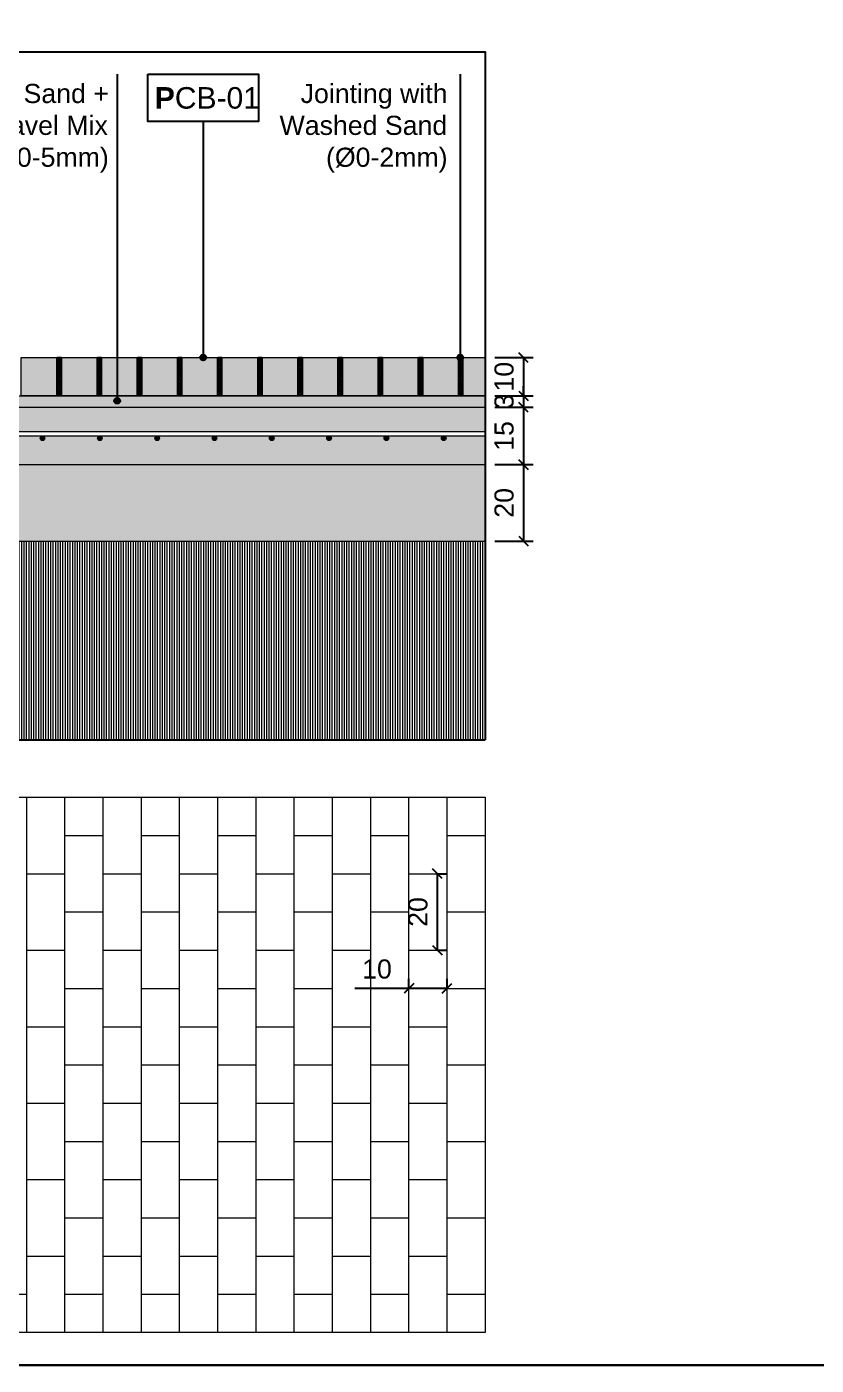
# Model space of a CAD drawing. Header units: metres. Extents: x -325 to 301, y -147 to 149.
# Drawn here: x 233.349 to 235.415, y 123.457 to 126.957 of the extents above; entities that cross this region are included whole.
import ezdxf

# ---------------------------------------------------------------- set-up
doc = ezdxf.new("R2010")
doc.units = ezdxf.units.M
doc.layers.get('Defpoints').update_dxf_attribs({"lineweight": 13})
doc.layers.add('-aux', color=50, linetype='Continuous', plot=False)
doc.layers.add('02-L-AUX', color=2, linetype='Continuous', plot=False)
doc.layers.add('0-TX-1_25', color=7, linetype='Continuous', true_color=0x3f4f7f)
doc.layers.add('EIT_3 TR sorra', color=7, linetype='Continuous', true_color=0xd8ceb0)
for name, color, linetype, lineweight, true_color in [('02-L-Joints-Paviment_07_Precast Concrete Blocks', 7, 'Continuous', 5, 0x999999), ('03-TR-Paviment_07_Precast Concrete Blocks', 7, 'Continuous', 5, 0xe7ddd0), ('3-TR tot_u', 7, 'Continuous', 5, 0x787878)]:
    doc.layers.add(name, color=color, linetype=linetype, lineweight=lineweight, true_color=true_color)
for name, color, linetype, lineweight in [('1-CM', 7, 'Continuous', 0), ('2-L-secció', 1, 'Continuous', 0), ('2-metall', 5, 'Continuous', 0), ('3-TR Seleccionat', 44, 'Continuous', 0), ('3-TR Tot-u', 37, 'Continuous', 0)]:
    doc.layers.add(name, color=color, linetype=linetype, lineweight=lineweight)
doc.layers.add('A-KEYPLAN_HATCH', color=7, linetype='Continuous')
doc.layers.add('A_TEXT_2', color=7, linetype='Continuous')
doc.styles.get("Standard").update_dxf_attribs({"font": 'arial.ttf'})
doc.dimstyles.new('ISO-25', dxfattribs={"dimtxt": 0.1, "dimasz": 0.1, "dimexe": 0.1, "dimexo": 0.1, "dimgap": 0.1, "dimtad": 1, "dimdec": 0, "dimlfac": 100, "dimzin": 9, "dimtxsty": 'Standard', "dimblk": 'OBLIQUE', "dimcen": 0.1, "dimadec": 0, "dimazin": 0, "dimtfac": 1, "dimtdec": 0, "dimtmove": 0, "dimatfit": 3, "dimldrblk": 'OBLIQUE', "dimfxl": 1, "dimarcsym": 0})

# ---------------------------------------------------------------- blocks, each defined once
blk = doc.blocks.new('_Oblique')
at = {"color": 0, "lineweight": -2}
blk.add_line((-0.5, -0.5), (0.5, 0.5), dxfattribs=at)
blk = doc.blocks.new('*D734')
at = {"layer": '0-TX-1_25', "color": 0, "lineweight": -2, "transparency": 16777216}
for p, q in [((234.5741, 126.0922), (234.6739, 126.0922)), ((234.6489, 126.0922), (234.6489, 125.9922)), ((234.5741, 125.9922), (234.6739, 125.9922))]:
    blk.add_line(p, q, dxfattribs=at)
at = {"layer": 'Defpoints', "color": 0, "transparency": 16777216}
for p in [(234.5491, 126.0922), (234.5491, 125.9922), (234.6489, 125.9922)]:
    blk.add_point(p, dxfattribs=at)
at = {"layer": '0-TX-1_25', "color": 0, "lineweight": -2, "transparency": 16777216, "xscale": 0.025, "yscale": 0.025, "zscale": 0.025}
for p, rotation in [((234.6489, 126.0922), 90), ((234.6489, 125.9922), 270)]:
    blk.add_blockref('_Oblique', p, dxfattribs=dict(at, rotation=rotation))
at = {"layer": '0-TX-1_25', "color": 0, "transparency": 16777216, "insert": (234.5984, 126.0422), "char_height": 0.05, "attachment_point": 5, "rotation": 90}
blk.add_mtext('10', dxfattribs=at)
blk = doc.blocks.new('*D735')
at = {"layer": '0-TX-1_25', "color": 0, "lineweight": -2, "transparency": 16777216}
for p, q in [((234.5741, 125.8122), (234.6739, 125.8122)), ((234.6489, 125.8122), (234.6489, 125.6122)), ((234.5741, 125.6122), (234.6739, 125.6122))]:
    blk.add_line(p, q, dxfattribs=at)
at = {"layer": 'Defpoints', "color": 0, "transparency": 16777216}
for p in [(234.5491, 125.8122), (234.5491, 125.6122), (234.6489, 125.6122)]:
    blk.add_point(p, dxfattribs=at)
at = {"layer": '0-TX-1_25', "color": 0, "lineweight": -2, "transparency": 16777216, "xscale": 0.025, "yscale": 0.025, "zscale": 0.025}
for p, rotation in [((234.6489, 125.8122), 90), ((234.6489, 125.6122), 270)]:
    blk.add_blockref('_Oblique', p, dxfattribs=dict(at, rotation=rotation))
at = {"layer": '0-TX-1_25', "color": 0, "transparency": 16777216, "insert": (234.5984, 125.7122), "char_height": 0.05, "attachment_point": 5, "rotation": 90}
blk.add_mtext('20', dxfattribs=at)
blk = doc.blocks.new('*D736')
at = {"layer": '0-TX-1_25', "color": 0, "lineweight": -2, "transparency": 16777216}
for p, q in [((234.5741, 125.9622), (234.6739, 125.9622)), ((234.6489, 125.9622), (234.6489, 125.8122)), ((234.5741, 125.8122), (234.6739, 125.8122))]:
    blk.add_line(p, q, dxfattribs=at)
at = {"layer": 'Defpoints', "color": 0, "transparency": 16777216}
for p in [(234.5491, 125.9622), (234.5491, 125.8122), (234.6489, 125.8122)]:
    blk.add_point(p, dxfattribs=at)
at = {"layer": '0-TX-1_25', "color": 0, "lineweight": -2, "transparency": 16777216, "xscale": 0.025, "yscale": 0.025, "zscale": 0.025}
for p, rotation in [((234.6489, 125.9622), 90), ((234.6489, 125.8122), 270)]:
    blk.add_blockref('_Oblique', p, dxfattribs=dict(at, rotation=rotation))
at = {"layer": '0-TX-1_25', "color": 0, "transparency": 16777216, "insert": (234.5984, 125.8872), "char_height": 0.05, "attachment_point": 5, "rotation": 90}
blk.add_mtext('15', dxfattribs=at)
blk = doc.blocks.new('*D737')
at = {"layer": '0-TX-1_25', "color": 0, "lineweight": -2, "transparency": 16777216}
for p, q in [((234.5741, 125.9922), (234.6739, 125.9922)), ((234.6489, 125.9922), (234.6489, 126.0172)), ((234.6489, 125.9922), (234.6489, 125.9622)), ((234.5741, 125.9622), (234.6739, 125.9622)), ((234.6489, 125.9622), (234.6489, 125.9372))]:
    blk.add_line(p, q, dxfattribs=at)
at = {"layer": 'Defpoints', "color": 0, "transparency": 16777216}
for p in [(234.5491, 125.9922), (234.5491, 125.9622), (234.6489, 125.9622)]:
    blk.add_point(p, dxfattribs=at)
at = {"layer": '0-TX-1_25', "color": 0, "lineweight": -2, "transparency": 16777216, "xscale": 0.025, "yscale": 0.025, "zscale": 0.025}
for p, rotation in [((234.6489, 125.9922), 270), ((234.6489, 125.9622), 90)]:
    blk.add_blockref('_Oblique', p, dxfattribs=dict(at, rotation=rotation))
at = {"layer": '0-TX-1_25', "color": 0, "transparency": 16777216, "insert": (234.5984, 125.9772), "char_height": 0.05, "attachment_point": 5, "rotation": 90}
blk.add_mtext('3', dxfattribs=at)
blk = doc.blocks.new('POINT')
at = {"layer": '0-TX-1_25'}
h = blk.add_hatch(dxfattribs=at)
h.set_pattern_fill('ANGLE', color=256)
h.set_pattern_definition([(0, (-83.747, -12.726), (0, 6.985), [5.08, -1.905]), (90, (-83.747, -12.726), (-6.985, 4e-16), [5.08, -1.905])])
edge = h.paths.add_edge_path()
edge.add_arc((0, 0), 0.0075, 0, 360)
h = blk.add_hatch(color=256, dxfattribs=at)
h.dxf.hatch_style = 1
edge = h.paths.add_edge_path()
edge.add_arc((0, 0), 0.0075, 0, 360)
blk.add_circle((0, 0), 0.0075, dxfattribs=at)
blk = doc.blocks.new('*D738')
at = {"layer": '0-TX-1_25', "color": 0, "lineweight": -2, "transparency": 16777216}
for p, q in [((234.4235, 124.7422), (234.4485, 124.7422)), ((234.4235, 124.7422), (234.4235, 124.5422)), ((234.4235, 124.5422), (234.4485, 124.5422))]:
    blk.add_line(p, q, dxfattribs=at)
at = {"layer": 'Defpoints', "color": 0, "transparency": 16777216}
for p in [(234.4235, 124.7422), (234.4235, 124.5422), (234.4235, 124.5422)]:
    blk.add_point(p, dxfattribs=at)
at = {"layer": '0-TX-1_25', "color": 0, "lineweight": -2, "transparency": 16777216, "xscale": 0.025, "yscale": 0.025, "zscale": 0.025}
for p, rotation in [((234.4235, 124.7422), 90), ((234.4235, 124.5422), 270)]:
    blk.add_blockref('_Oblique', p, dxfattribs=dict(at, rotation=rotation))
at = {"layer": '0-TX-1_25', "color": 0, "transparency": 16777216, "insert": (234.3729, 124.6422), "char_height": 0.05, "attachment_point": 5, "rotation": 90}
blk.add_mtext('20', dxfattribs=at)
blk = doc.blocks.new('*D739')
at = {"layer": '0-TX-1_25', "color": 0, "lineweight": -2, "transparency": 16777216}
for p, q in [((234.3491, 124.4422), (234.3491, 124.4672)), ((234.4491, 124.4422), (234.4491, 124.4672)), ((234.3491, 124.4422), (234.2074, 124.4422)), ((234.4491, 124.4422), (234.3491, 124.4422))]:
    blk.add_line(p, q, dxfattribs=at)
at = {"layer": 'Defpoints', "color": 0, "transparency": 16777216}
for p in [(234.3491, 124.4422), (234.3491, 124.4422), (234.4491, 124.4422)]:
    blk.add_point(p, dxfattribs=at)
at = {"layer": '0-TX-1_25', "color": 0, "lineweight": -2, "transparency": 16777216, "xscale": 0.025, "yscale": 0.025, "zscale": 0.025, "rotation": 180}
blk.add_blockref('_Oblique', (234.3491, 124.4422), dxfattribs=at)
at = {"layer": '0-TX-1_25', "color": 0, "lineweight": -2, "transparency": 16777216, "xscale": 0.025, "yscale": 0.025, "zscale": 0.025}
blk.add_blockref('_Oblique', (234.4491, 124.4422), dxfattribs=at)
at = {"layer": '0-TX-1_25', "color": 0, "transparency": 16777216, "insert": (234.2657, 124.4927), "char_height": 0.05, "attachment_point": 5}
blk.add_mtext('10', dxfattribs=at)
blk = doc.blocks.new('hatch keyplan 2')
at = {"layer": 'A-KEYPLAN_HATCH'}
blk.add_lwpolyline([(0, 0.00548), (0.01287, 0.00548), (0.01287, 0), (0, 0)], close=True, dxfattribs=at)
blk = doc.blocks.new('hatch keyplan')
at = {"layer": 'A-KEYPLAN_HATCH'}
blk.add_blockref('hatch keyplan 2', (1.43058, 0.85215), dxfattribs=at)
blk = doc.blocks.new('PCB02')
at = {"layer": 'A-KEYPLAN_HATCH'}
blk.add_blockref('hatch keyplan', (-1.42958, -0.85215), dxfattribs=at)
at = {"layer": 'A_TEXT_2', "insert": (0.0002, 0.00398), "char_height": 0.0025, "attachment_point": 1}
blk.add_mtext_dynamic_manual_height_columns('\\pi0.00161;{\\fArial|b1|i0|c0|p34;P}CB-01', width=0.0145619, gutter_width=0.015, heights=[0], dxfattribs=at)
blk = doc.blocks.new('*U2855')
at = {"layer": '2-metall'}
blk.add_circle((0.0412, -0.006), 0.006, dxfattribs=at)
blk = doc.blocks.new('*U2856')
at = {"layer": '2-metall', "color": 0, "linetype": 'ByBlock', "lineweight": -2, "transparency": 16777216}
for p in [(231.5491, 125.8872), (231.6991, 125.8872), (231.8491, 125.8872), (231.9991, 125.8872), (232.1491, 125.8872), (232.2991, 125.8872), (232.4491, 125.8872), (232.5991, 125.8872), (232.7491, 125.8872), (232.8991, 125.8872), (233.0491, 125.8872), (233.1991, 125.8872), (233.3491, 125.8872), (233.4991, 125.8872), (233.6491, 125.8872), (233.7991, 125.8872), (233.9491, 125.8872), (234.0991, 125.8872), (234.2491, 125.8872), (234.3991, 125.8872)]:
    blk.add_blockref('*U2855', p, dxfattribs=at)

msp = doc.modelspace()

# ---------------------------------------------------------------- hatches: boundary and pattern name
at = {"layer": '03-TR-Paviment_07_Precast Concrete Blocks'}
h = msp.add_hatch(color=256, dxfattribs=at)
h.dxf.hatch_style = 1
h.paths.add_polyline_path([(233.3341, 126.0922), (233.4291, 126.0922), (233.4291, 125.9922), (233.3341, 125.9922)])
h = msp.add_hatch(color=256, dxfattribs=at)
h.dxf.hatch_style = 1
h.paths.add_polyline_path([(233.4391, 126.0922), (233.5341, 126.0922), (233.5341, 125.9922), (233.4391, 125.9922)])
h = msp.add_hatch(color=256, dxfattribs=at)
h.dxf.hatch_style = 1
h.paths.add_polyline_path([(233.5441, 126.0922), (233.6391, 126.0922), (233.6391, 125.9922), (233.5441, 125.9922)])
h = msp.add_hatch(color=256, dxfattribs=at)
h.dxf.hatch_style = 1
h.paths.add_polyline_path([(233.6491, 126.0922), (233.7441, 126.0922), (233.7441, 125.9922), (233.6491, 125.9922)])
h = msp.add_hatch(color=256, dxfattribs=at)
h.dxf.hatch_style = 1
h.paths.add_polyline_path([(233.7541, 126.0922), (233.8491, 126.0922), (233.8491, 125.9922), (233.7541, 125.9922)])
h = msp.add_hatch(color=256, dxfattribs=at)
h.dxf.hatch_style = 1
h.paths.add_polyline_path([(233.8594, 126.0922), (233.9544, 126.0922), (233.9544, 125.9922), (233.8594, 125.9922)])
h = msp.add_hatch(color=256, dxfattribs=at)
h.dxf.hatch_style = 1
h.paths.add_polyline_path([(233.9644, 126.0922), (234.0594, 126.0922), (234.0594, 125.9922), (233.9644, 125.9922)])
h = msp.add_hatch(color=256, dxfattribs=at)
h.dxf.hatch_style = 1
h.paths.add_polyline_path([(234.0694, 126.0922), (234.1644, 126.0922), (234.1644, 125.9922), (234.0694, 125.9922)])
h = msp.add_hatch(color=256, dxfattribs=at)
h.dxf.hatch_style = 1
h.paths.add_polyline_path([(234.1744, 126.0922), (234.2694, 126.0922), (234.2694, 125.9922), (234.1744, 125.9922)])
h = msp.add_hatch(color=256, dxfattribs=at)
h.dxf.hatch_style = 1
h.paths.add_polyline_path([(234.2794, 126.0922), (234.3744, 126.0922), (234.3744, 125.9922), (234.2794, 125.9922)])
h = msp.add_hatch(color=256, dxfattribs=at)
h.dxf.hatch_style = 1
h.paths.add_polyline_path([(234.3844, 126.0922), (234.4794, 126.0922), (234.4794, 125.9922), (234.3844, 125.9922)])
h = msp.add_hatch(color=256, dxfattribs=at)
h.dxf.hatch_style = 1
h.paths.add_polyline_path([(234.4894, 126.0922), (234.5491, 126.0922), (234.5491, 125.9922), (234.4894, 125.9922)])
at = {"layer": '2-metall'}
h = msp.add_hatch(color=256, dxfattribs=at)
h.dxf.hatch_style = 1
edge = h.paths.add_edge_path()
edge.add_arc((231.5903, 125.8812), 0.006, 0, 360)
edge = h.paths.add_edge_path()
edge.add_arc((231.7403, 125.8812), 0.006, 0, 360)
edge = h.paths.add_edge_path()
edge.add_arc((231.8903, 125.8812), 0.006, 0, 360)
edge = h.paths.add_edge_path()
edge.add_arc((232.0403, 125.8812), 0.006, 0, 360)
edge = h.paths.add_edge_path()
edge.add_arc((232.1903, 125.8812), 0.006, 0, 360)
edge = h.paths.add_edge_path()
edge.add_arc((232.3403, 125.8812), 0.006, 0, 360)
edge = h.paths.add_edge_path()
edge.add_arc((232.4903, 125.8812), 0.006, 0, 360)
edge = h.paths.add_edge_path()
edge.add_arc((232.6403, 125.8812), 0.006, 0, 360)
edge = h.paths.add_edge_path()
edge.add_arc((232.7903, 125.8812), 0.006, 0, 360)
edge = h.paths.add_edge_path()
edge.add_arc((232.9403, 125.8812), 0.006, 0, 360)
edge = h.paths.add_edge_path()
edge.add_arc((233.0903, 125.8812), 0.006, 0, 360)
edge = h.paths.add_edge_path()
edge.add_arc((233.2403, 125.8812), 0.006, 0, 360)
edge = h.paths.add_edge_path()
edge.add_arc((233.3903, 125.8812), 0.006, 0, 360)
edge = h.paths.add_edge_path()
edge.add_arc((233.5403, 125.8812), 0.006, 0, 360)
edge = h.paths.add_edge_path()
edge.add_arc((233.6903, 125.8812), 0.006, 0, 360)
edge = h.paths.add_edge_path()
edge.add_arc((233.8403, 125.8812), 0.006, 0, 360)
edge = h.paths.add_edge_path()
edge.add_arc((233.9903, 125.8812), 0.006, 0, 360)
edge = h.paths.add_edge_path()
edge.add_arc((234.1403, 125.8812), 0.006, 0, 360)
edge = h.paths.add_edge_path()
edge.add_arc((234.2903, 125.8812), 0.006, 0, 360)
edge = h.paths.add_edge_path()
edge.add_arc((234.4403, 125.8812), 0.006, 0, 360)
h = msp.add_hatch(color=256, dxfattribs=at)
h.dxf.hatch_style = 1
edge = h.paths.add_edge_path()
edge.add_arc((233.3903, 125.8812), 0.006, 0, 360)
h = msp.add_hatch(color=256, dxfattribs=at)
h.dxf.hatch_style = 1
edge = h.paths.add_edge_path()
edge.add_arc((233.5403, 125.8812), 0.006, 0, 360)
h = msp.add_hatch(color=256, dxfattribs=at)
h.dxf.hatch_style = 1
edge = h.paths.add_edge_path()
edge.add_arc((233.6903, 125.8812), 0.006, 0, 360)
h = msp.add_hatch(color=256, dxfattribs=at)
h.dxf.hatch_style = 1
edge = h.paths.add_edge_path()
edge.add_arc((233.8403, 125.8812), 0.006, 0, 360)
h = msp.add_hatch(color=256, dxfattribs=at)
h.dxf.hatch_style = 1
edge = h.paths.add_edge_path()
edge.add_arc((233.9903, 125.8812), 0.006, 0, 360)
h = msp.add_hatch(color=256, dxfattribs=at)
h.dxf.hatch_style = 1
edge = h.paths.add_edge_path()
edge.add_arc((234.1403, 125.8812), 0.006, 0, 360)
h = msp.add_hatch(color=256, dxfattribs=at)
h.dxf.hatch_style = 1
edge = h.paths.add_edge_path()
edge.add_arc((234.2903, 125.8812), 0.006, 0, 360)
h = msp.add_hatch(color=256, dxfattribs=at)
h.dxf.hatch_style = 1
edge = h.paths.add_edge_path()
edge.add_arc((234.4403, 125.8812), 0.006, 0, 360)
at = {"layer": '3-TR Seleccionat'}
h = msp.add_hatch(dxfattribs=at)
h.set_pattern_fill('ANSI31', color=256, scale=0.002, angle=225, style=0)
h.set_pattern_definition([(270, (60, -4.959445), (0.00635, -1e-18), [])])
h.paths.add_polyline_path([(231.5491, 125.0922), (234.5491, 125.0922), (234.5491, 125.6122), (231.5491, 125.6122)])
at = {"layer": '3-TR Tot-u'}
h = msp.add_hatch(dxfattribs=at)
h.set_pattern_fill('EARTH', color=256, scale=0.005, style=0)
h.set_pattern_definition([(0, (50, -5.089445), (0.03175, 0.03175), [0.03175, -0.03175]), (0, (50, -5.07754), (0.03175, 0.03175), [0.03175, -0.03175]), (0, (50, -5.065633), (0.03175, 0.03175), [0.03175, -0.03175]), (90, (50.00397, -5.061664), (-0.03175, 0.03175), [0.03175, -0.03175]), (90, (50.015875, -5.061664), (-0.03175, 0.03175), [0.03175, -0.03175]), (90, (50.02778, -5.061664), (-0.03175, 0.03175), [0.03175, -0.03175])])
h.paths.add_polyline_path([(234.5491, 125.8122), (231.5491, 125.8122), (231.5491, 125.6122), (234.5491, 125.6122)])
at = {"layer": '3-TR tot_u'}
h = msp.add_hatch(dxfattribs=at)
h.set_pattern_fill('AR-CONC', color=256, scale=0.0002, angle=90.2664)
h.set_pattern_definition([(140.266414, (197.234448, 58.243174), (0.003018359, 0.036451363), [0.00381, -0.04191]), (85.266414, (197.234448, 58.243174), (-0.038178181, -0.007226283), [0.003048, -0.033528117]), (190.71786, (197.2347, 58.246212), (-0.035159821, 0.02922508), [0.003238002, -0.035618049]), (136.450614, (197.22429, 58.243127), (0.008156283, 0.05425432), [0.005715, -0.062865]), (186.90197, (197.22497, 58.24765), (-0.049705466, 0.047250218), [0.004857005, -0.05342712]), (81.450565, (197.22429, 58.243127), (-0.049705466, 0.047250218), [0.004571993, -0.050291946]), (111.266414, (197.226804, 58.24822), (0.020311824, 0.030417653), [0.00381, -0.04191]), (56.266414, (197.226804, 58.24822), (-0.036894668, 0.012188985), [0.003048, -0.033528]), (161.71786, (197.228497, 58.250754), (-0.016582845, 0.042606638), [0.003238002, -0.035617988]), (127.766414, (197.234448, 58.243174), (-0.0169136972, 0.0005390813), [0, -0.0331216, 0, -0.034036, 0, -0.033655]), (97.766414, (197.234448, 58.243174), (-0.020098038, 0.0132706243), [0, -0.0194056, 0, -0.0323596, 0, -0.012827]), (57.766414, (197.2345, 58.231846), (0.0010196429, 0.0271231534), [0, -0.0127, 0, -0.039624, 0, -0.052578]), (47.766414, (197.234524, 58.226766), (-0.005222997, 0.0296018704), [0, -0.01651, 0, -0.0263144, 0, -0.037338])])
h.paths.add_polyline_path([(234.5491, 125.8872), (231.5491, 125.8872), (231.5491, 125.8122), (231.5621, 125.8122), (234.5491, 125.8122)])
h.paths.add_polyline_path([(231.5491, 125.8992), (234.5491, 125.8992), (234.5491, 125.9622), (231.5491, 125.9622)])
at = {"layer": 'EIT_3 TR sorra'}
h = msp.add_hatch(dxfattribs=at)
h.set_pattern_fill('ANSI36', color=256, scale=0.001075, angle=-0.5853, style=0, double=1)
h.set_pattern_definition([(44.4146932, (-1.0503225, 0.0001137), (0.001877787426, 0.0066181336), [0.0085328125, -0.0017065625, 0, -0.0017065625])])
h.paths.add_polyline_path([(233.4291, 126.0923), (233.4391, 126.0923), (233.4391, 125.9923), (233.4291, 125.9923)])
h = msp.add_hatch(dxfattribs=at)
h.set_pattern_fill('ANSI36', color=256, scale=0.001075, angle=-0.5853, style=0, double=1)
h.set_pattern_definition([(44.4146932, (-0.9453225, 6e-09), (0.001877787426, 0.0066181336), [0.0085328125, -0.0017065625, 0, -0.0017065625])])
h.paths.add_polyline_path([(233.5341, 126.0922), (233.5441, 126.0922), (233.5441, 125.9922), (233.5341, 125.9922)])
h = msp.add_hatch(dxfattribs=at)
h.set_pattern_fill('ANSI36', color=256, scale=0.001075, angle=-0.5853, style=0, double=1)
h.set_pattern_definition([(44.4146932, (-0.8403225, 5e-09), (0.001877787426, 0.0066181336), [0.0085328125, -0.0017065625, 0, -0.0017065625])])
h.paths.add_polyline_path([(233.6391, 126.0922), (233.6491, 126.0922), (233.6491, 125.9922), (233.6391, 125.9922)])
h = msp.add_hatch(dxfattribs=at)
h.set_pattern_fill('ANSI36', color=256, scale=0.001075, angle=-0.5853, style=0, double=1)
h.set_pattern_definition([(44.4146932, (-0.7353225, 5e-09), (0.001877787426, 0.0066181336), [0.0085328125, -0.0017065625, 0, -0.0017065625])])
h.paths.add_polyline_path([(233.7441, 126.0922), (233.7541, 126.0922), (233.7541, 125.9922), (233.7441, 125.9922)])
h = msp.add_hatch(dxfattribs=at)
h.set_pattern_fill('ANSI36', color=256, scale=0.001075, angle=-0.5853, style=0, double=1)
h.set_pattern_definition([(44.4146932, (-0.6303225, 0.0001136), (0.001877787426, 0.0066181336), [0.0085328125, -0.0017065625, 0, -0.0017065625])])
h.paths.add_polyline_path([(233.8491, 126.0923), (233.8591, 126.0923), (233.8591, 125.9923), (233.8491, 125.9923)])
h = msp.add_hatch(dxfattribs=at)
h.set_pattern_fill('ANSI36', color=256, scale=0.001075, angle=-0.5853, style=0, double=1)
h.set_pattern_definition([(44.4146932, (-0.525, 3e-09), (0.001877787426, 0.0066181336), [0.0085328125, -0.0017065625, 0, -0.0017065625])])
h.paths.add_polyline_path([(233.9544, 126.0922), (233.9644, 126.0922), (233.9644, 125.9922), (233.9544, 125.9922)])
h = msp.add_hatch(dxfattribs=at)
h.set_pattern_fill('ANSI36', color=256, scale=0.001075, angle=-0.5853, style=0, double=1)
h.set_pattern_definition([(44.4146932, (-0.42, 3e-09), (0.001877787426, 0.0066181336), [0.0085328125, -0.0017065625, 0, -0.0017065625])])
h.paths.add_polyline_path([(234.0594, 126.0922), (234.0694, 126.0922), (234.0694, 125.9922), (234.0594, 125.9922)])
h = msp.add_hatch(dxfattribs=at)
h.set_pattern_fill('ANSI36', color=256, scale=0.001075, angle=-0.5853, style=0, double=1)
h.set_pattern_definition([(44.4146932, (-0.315, 0.0001137), (0.001877787426, 0.0066181336), [0.0085328125, -0.0017065625, 0, -0.0017065625])])
h.paths.add_polyline_path([(234.1644, 126.0923), (234.1744, 126.0923), (234.1744, 125.9923), (234.1644, 125.9923)])
h = msp.add_hatch(dxfattribs=at)
h.set_pattern_fill('ANSI36', color=256, scale=0.001075, angle=-0.5853, style=0, double=1)
h.set_pattern_definition([(44.4146932, (-0.21, 1e-09), (0.001877787426, 0.0066181336), [0.0085328125, -0.0017065625, 0, -0.0017065625])])
h.paths.add_polyline_path([(234.2694, 126.0922), (234.2794, 126.0922), (234.2794, 125.9922), (234.2694, 125.9922)])
h = msp.add_hatch(dxfattribs=at)
h.set_pattern_fill('ANSI36', color=256, scale=0.001075, angle=-0.5853, style=0, double=1)
h.set_pattern_definition([(44.4146932, (-0.105, 7e-10), (0.001877787426, 0.0066181336), [0.0085328125, -0.0017065625, 0, -0.0017065625])])
h.paths.add_polyline_path([(234.3744, 126.0922), (234.3844, 126.0922), (234.3844, 125.9922), (234.3744, 125.9922)])
h = msp.add_hatch(dxfattribs=at)
h.set_pattern_fill('ANSI36', color=256, scale=0.001075, angle=-0.585307, style=0, double=1)
h.paths.add_polyline_path([(234.4794, 126.0922), (234.4894, 126.0922), (234.4894, 125.9922), (234.4794, 125.9922)])
h = msp.add_hatch(dxfattribs=at)
h.set_pattern_fill('ANSI36', color=256, scale=0.001075, angle=-0.5853, style=0, double=1)
h.set_pattern_definition([(44.4146932, (20, -4.9594452), (0.001877787426, 0.0066181336), [0.0085328125, -0.0017065625, 0, -0.0017065625])])
h.paths.add_polyline_path([(231.5491, 125.9922), (234.5491, 125.9922), (234.5491, 125.9622), (231.5491, 125.9622)])

# ---------------------------------------------------------------- linework, layer by layer
at = {"layer": '-aux'}
for points in [[(160.9223, 133.4567), (290.9223, 133.4567), (290.9223, 123.4567), (160.9223, 123.4567)], [(230.9223, 123.4567), (240.9223, 123.4567), (240.9223, 113.4567), (230.9223, 113.4567)]]:
    msp.add_lwpolyline(points, close=True, dxfattribs=at)
for points in [[(231.5491, 125.0922), (231.5491, 126.8922), (234.5491, 126.8922), (234.5491, 125.0922)], [(231.5491, 125.0922), (234.5491, 125.0922)]]:
    msp.add_lwpolyline(points, dxfattribs=at)
at = {"layer": '0-TX-1_25'}
for points in [[(233.5857, 126.8332), (233.5857, 125.9793)], [(234.4837, 126.8332), (234.4837, 126.0925)], [(233.8108, 126.71), (233.8108, 126.0922)]]:
    msp.add_lwpolyline(points, dxfattribs=at)
at = {"layer": '02-L-AUX'}
for points in [[(233.4291, 126.0923), (233.4391, 126.0923), (233.4391, 125.9923), (233.4291, 125.9923)], [(233.5341, 126.0922), (233.5441, 126.0922), (233.5441, 125.9922), (233.5341, 125.9922)], [(233.6391, 126.0922), (233.6491, 126.0922), (233.6491, 125.9922), (233.6391, 125.9922)], [(233.7441, 126.0922), (233.7541, 126.0922), (233.7541, 125.9922), (233.7441, 125.9922)], [(233.8491, 126.0923), (233.8591, 126.0923), (233.8591, 125.9923), (233.8491, 125.9923)], [(233.9544, 126.0922), (233.9644, 126.0922), (233.9644, 125.9922), (233.9544, 125.9922)], [(234.0594, 126.0922), (234.0694, 126.0922), (234.0694, 125.9922), (234.0594, 125.9922)], [(234.1644, 126.0923), (234.1744, 126.0923), (234.1744, 125.9923), (234.1644, 125.9923)], [(234.2694, 126.0922), (234.2794, 126.0922), (234.2794, 125.9922), (234.2694, 125.9922)], [(234.3744, 126.0922), (234.3844, 126.0922), (234.3844, 125.9922), (234.3744, 125.9922)], [(234.4794, 126.0922), (234.4894, 126.0922), (234.4894, 125.9922), (234.4794, 125.9922)]]:
    msp.add_lwpolyline(points, close=True, dxfattribs=at)
at = {"layer": '02-L-Joints-Paviment_07_Precast Concrete Blocks'}
for points in [[(233.4491, 124.8422), (233.5491, 124.8422)], [(233.6491, 124.8422), (233.7491, 124.8422)], [(233.8491, 124.8422), (233.9491, 124.8422)], [(234.0491, 124.8422), (234.1491, 124.8422)], [(234.2491, 124.8422), (234.3491, 124.8422)], [(234.4491, 124.8422), (234.5491, 124.8422)], [(233.3491, 124.7422), (233.4491, 124.7422)], [(233.5491, 124.7422), (233.6491, 124.7422)], [(233.7491, 124.7422), (233.8491, 124.7422)], [(233.9491, 124.7422), (234.0491, 124.7422)], [(234.1491, 124.7422), (234.2491, 124.7422)], [(234.3491, 124.7422), (234.4491, 124.7422)], [(233.4491, 124.6422), (233.5491, 124.6422)], [(233.6491, 124.6422), (233.7491, 124.6422)], [(233.8491, 124.6422), (233.9491, 124.6422)], [(234.0491, 124.6422), (234.1491, 124.6422)], [(234.2491, 124.6422), (234.3491, 124.6422)], [(234.4491, 124.6422), (234.5491, 124.6422)], [(233.3491, 124.5422), (233.4491, 124.5422)], [(233.5491, 124.5422), (233.6491, 124.5422)], [(233.7491, 124.5422), (233.8491, 124.5422)], [(233.9491, 124.5422), (234.0491, 124.5422)], [(234.1491, 124.5422), (234.2491, 124.5422)], [(234.3491, 124.5422), (234.4491, 124.5422)], [(233.4491, 124.4422), (233.5491, 124.4422)], [(233.6491, 124.4422), (233.7491, 124.4422)], [(233.8491, 124.4422), (233.9491, 124.4422)], [(234.0491, 124.4422), (234.1491, 124.4422)], [(234.2491, 124.4422), (234.3491, 124.4422)], [(234.4491, 124.4422), (234.5491, 124.4422)], [(233.3491, 124.3422), (233.4491, 124.3422)], [(233.5491, 124.3422), (233.6491, 124.3422)], [(233.7491, 124.3422), (233.8491, 124.3422)], [(233.9491, 124.3422), (234.0491, 124.3422)], [(234.1491, 124.3422), (234.2491, 124.3422)], [(234.3491, 124.3422), (234.4491, 124.3422)], [(233.4491, 124.2422), (233.5491, 124.2422)], [(233.6491, 124.2422), (233.7491, 124.2422)], [(233.8491, 124.2422), (233.9491, 124.2422)], [(234.0491, 124.2422), (234.1491, 124.2422)], [(234.2491, 124.2422), (234.3491, 124.2422)], [(234.4491, 124.2422), (234.5491, 124.2422)], [(233.3491, 124.1422), (233.4491, 124.1422)], [(233.5491, 124.1422), (233.6491, 124.1422)], [(233.7491, 124.1422), (233.8491, 124.1422)], [(233.9491, 124.1422), (234.0491, 124.1422)], [(234.1491, 124.1422), (234.2491, 124.1422)], [(234.3491, 124.1422), (234.4491, 124.1422)], [(233.4491, 124.0422), (233.5491, 124.0422)], [(233.6491, 124.0422), (233.7491, 124.0422)], [(233.8491, 124.0422), (233.9491, 124.0422)], [(234.0491, 124.0422), (234.1491, 124.0422)], [(234.2491, 124.0422), (234.3491, 124.0422)], [(234.4491, 124.0422), (234.5491, 124.0422)], [(233.3491, 123.9422), (233.4491, 123.9422)], [(233.5491, 123.9422), (233.6491, 123.9422)], [(233.7491, 123.9422), (233.8491, 123.9422)], [(233.9491, 123.9422), (234.0491, 123.9422)], [(234.1491, 123.9422), (234.2491, 123.9422)], [(234.3491, 123.9422), (234.4491, 123.9422)], [(233.4491, 123.8422), (233.5491, 123.8422)], [(233.6491, 123.8422), (233.7491, 123.8422)], [(233.8491, 123.8422), (233.9491, 123.8422)], [(234.0491, 123.8422), (234.1491, 123.8422)], [(234.2491, 123.8422), (234.3491, 123.8422)], [(234.4491, 123.8422), (234.5491, 123.8422)], [(233.3491, 123.7422), (233.4491, 123.7422)], [(233.5491, 123.7422), (233.6491, 123.7422)], [(233.7491, 123.7422), (233.8491, 123.7422)], [(233.9491, 123.7422), (234.0491, 123.7422)], [(234.1491, 123.7422), (234.2491, 123.7422)], [(234.3491, 123.7422), (234.4491, 123.7422)], [(233.2491, 123.6422), (233.3491, 123.6422)], [(233.4491, 123.6422), (233.5491, 123.6422)], [(233.6491, 123.6422), (233.7491, 123.6422)], [(233.8491, 123.6422), (233.9491, 123.6422)], [(234.0491, 123.6422), (234.1491, 123.6422)], [(234.2491, 123.6422), (234.3491, 123.6422)], [(234.4491, 123.6422), (234.5491, 123.6422)]]:
    msp.add_lwpolyline(points, dxfattribs=at)
at = {"layer": '03-TR-Paviment_07_Precast Concrete Blocks'}
for points in [[(233.3491, 123.5422), (233.3491, 124.9422)], [(233.4491, 123.5422), (233.4491, 124.9422)], [(233.5491, 123.5422), (233.5491, 124.9422)], [(233.6491, 123.5422), (233.6491, 124.9422)], [(233.7491, 123.5422), (233.7491, 124.9422)], [(233.8491, 123.5422), (233.8491, 124.9422)], [(233.9491, 123.5422), (233.9491, 124.9422)], [(234.0491, 123.5422), (234.0491, 124.9422)], [(234.1491, 123.5422), (234.1491, 124.9422)], [(234.2491, 123.5422), (234.2491, 124.9422)], [(234.3491, 123.5422), (234.3491, 124.9422)], [(234.4491, 123.5422), (234.4491, 124.9422)]]:
    msp.add_lwpolyline(points, dxfattribs=at)
at = {"layer": '1-CM'}
for points in [[(233.3341, 126.0922), (233.4291, 126.0922), (233.4291, 125.9922), (233.3341, 125.9922)], [(233.4391, 126.0922), (233.5341, 126.0922), (233.5341, 125.9922), (233.4391, 125.9922)], [(233.5441, 126.0922), (233.6391, 126.0922), (233.6391, 125.9922), (233.5441, 125.9922)], [(233.6491, 126.0922), (233.7441, 126.0922), (233.7441, 125.9922), (233.6491, 125.9922)], [(233.7541, 126.0922), (233.8491, 126.0922), (233.8491, 125.9922), (233.7541, 125.9922)], [(233.8594, 126.0922), (233.9544, 126.0922), (233.9544, 125.9922), (233.8594, 125.9922)], [(233.9644, 126.0922), (234.0594, 126.0922), (234.0594, 125.9922), (233.9644, 125.9922)], [(234.0694, 126.0922), (234.1644, 126.0922), (234.1644, 125.9922), (234.0694, 125.9922)], [(234.1744, 126.0922), (234.2694, 126.0922), (234.2694, 125.9922), (234.1744, 125.9922)], [(234.2794, 126.0922), (234.3744, 126.0922), (234.3744, 125.9922), (234.2794, 125.9922)], [(234.3844, 126.0922), (234.4794, 126.0922), (234.4794, 125.9922), (234.3844, 125.9922)], [(234.4894, 126.0922), (234.5491, 126.0922), (234.5491, 125.9922), (234.4894, 125.9922)]]:
    msp.add_lwpolyline(points, close=True, dxfattribs=at)
for points in [[(231.5491, 125.9922), (234.5491, 125.9922)], [(231.5491, 125.9622), (234.5491, 125.9622)], [(231.5491, 125.8122), (234.5491, 125.8122)], [(231.5491, 125.6122), (234.5491, 125.6122)]]:
    msp.add_lwpolyline(points, dxfattribs=at)
at = {"layer": '2-L-secció'}
msp.add_line((234.5491, 126.0922), (234.5491, 125.0922), dxfattribs=at)
msp.add_lwpolyline([(231.5491, 124.9422), (234.5491, 124.9422), (234.5491, 123.5422), (231.5491, 123.5422)], close=True, dxfattribs=at)
at = {"layer": '2-metall'}
for points in [[(231.5491, 125.8992), (234.5491, 125.8992)], [(231.5491, 125.8872), (234.5491, 125.8872)]]:
    msp.add_lwpolyline(points, dxfattribs=at)

# ---------------------------------------------------------------- block references
at = {"layer": '0-TX-1_25'}
for p in [(233.8108, 126.0922), (234.4834, 126.0925), (233.5857, 125.9793)]:
    msp.add_blockref('POINT', p, dxfattribs=at)
at = {"layer": '2-metall'}
msp.add_blockref('*U2856', (0, 0), dxfattribs=at)
at = {"layer": 'A-KEYPLAN_HATCH', "xscale": 22.4999999999851, "yscale": 22.4999999999851, "zscale": 22.4999999999851}
msp.add_blockref('PCB02', (233.6435, 126.71), dxfattribs=at)

# ---------------------------------------------------------------- texts
at = {"layer": '0-TX-1_25', "char_height": 0.05, "attachment_point": 1}
for s, width, insert in [('\\pi0.14279;Sand + \\P\\pi0.02955;Gravel Mix \\P\\pi0.04767;(Ø0-5mm)', 0.359091, (233.198, 126.8079)), ('\\pi0.08125;Jointing with  \\P\\pi0.02613;Washed Sand \\P\\pi0.14759;(Ø0-2mm)', 0.459011, (233.9846, 126.8079))]:
    msp.add_mtext_dynamic_manual_height_columns(s, width=width, gutter_width=0.3375, heights=[0], dxfattribs=dict(at, insert=insert))

# ---------------------------------------------------------------- dimensions: what is measured, and where the dimension line sits
at = {"layer": '0-TX-1_25'}
for base, p1, p2, picture, middle in [((234.6489, 125.9922), (234.5491, 126.0922), (234.5491, 125.9922), '*D734', (234.6489, 126.0422)), ((234.6489, 125.9622), (234.5491, 125.9922), (234.5491, 125.9622), '*D737', (234.6489, 125.9772))]:
    dim = msp.add_linear_dim(base=base, p1=p1, p2=p2, angle=90, dimstyle='ISO-25', override={"dimtxt": 0.05, "dimasz": 0.025, "dimexe": 0.025, "dimexo": 0.025, "dimgap": 0.025, "dimblk1": 'Oblique', "dimblk2": 'Oblique', "dimsah": 1, "dimfxl": 0.1, "dimfxlon": 1, "dimarcsym": 1}, dxfattribs=at)
    dim.commit()
    dim.dimension.update_dxf_attribs({"geometry": picture, "text_midpoint": middle, "dimtype": 160})
for base, p1, p2, picture, middle in [((234.6489, 125.8122), (234.5491, 125.9622), (234.5491, 125.8122), '*D736', (234.5984, 125.8872)), ((234.6489, 125.6122), (234.5491, 125.8122), (234.5491, 125.6122), '*D735', (234.5984, 125.7122)), ((234.4235, 124.5422), (234.4235, 124.7422), (234.4235, 124.5422), '*D738', (234.3729, 124.6422))]:
    dim = msp.add_linear_dim(base=base, p1=p1, p2=p2, angle=90, dimstyle='ISO-25', override={"dimtxt": 0.05, "dimasz": 0.025, "dimexe": 0.025, "dimexo": 0.025, "dimgap": 0.025, "dimblk1": 'Oblique', "dimblk2": 'Oblique', "dimsah": 1, "dimfxl": 0.1, "dimfxlon": 1, "dimarcsym": 1}, dxfattribs=at)
    dim.commit()
    dim.dimension.update_dxf_attribs({"geometry": picture, "text_midpoint": middle})
dim = msp.add_linear_dim(base=(234.3491, 124.4422), p1=(234.4491, 124.4422), p2=(234.3491, 124.4422), dimstyle='ISO-25', override={"dimtxt": 0.05, "dimasz": 0.025, "dimexe": 0.025, "dimexo": 0.025, "dimgap": 0.025, "dimblk1": 'Oblique', "dimblk2": 'Oblique', "dimsah": 1, "dimfxl": 0.1, "dimfxlon": 1, "dimarcsym": 1}, dxfattribs=at)
dim.commit()
dim.dimension.update_dxf_attribs({"geometry": '*D739', "text_midpoint": (234.2657, 124.4927)})

doc.saveas('drawing.dxf')
